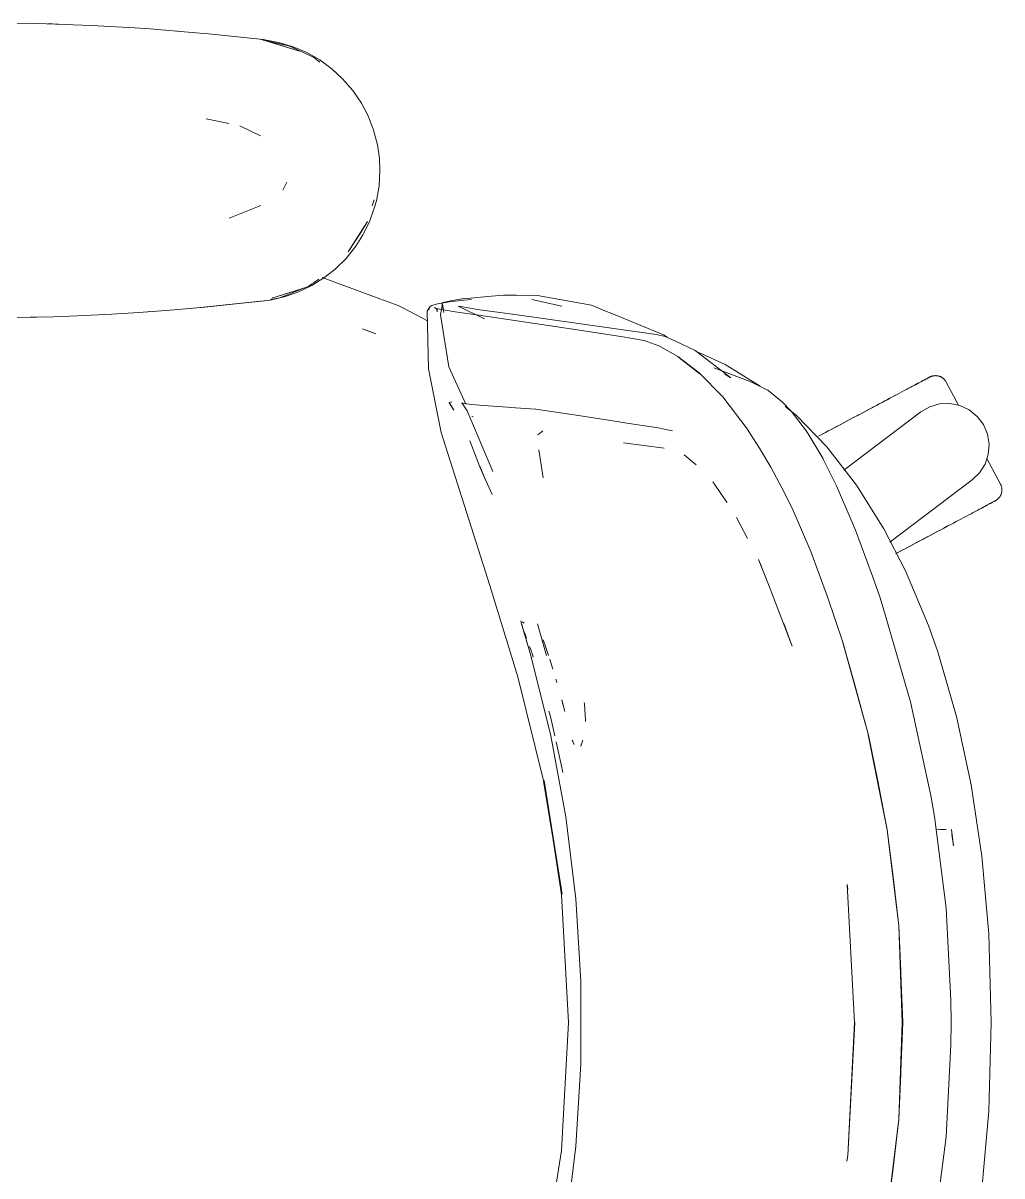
# Model space of a CAD drawing. Header units: millimetres. Extents: x 155920 to 295199, y -4084 to 97293.
# Drawn here: x 160329.4 to 160650.9, y 33373.2 to 33751.9 of the extents above; entities that cross this region are included whole.
import ezdxf

# ---------------------------------------------------------------- set-up
doc = ezdxf.new("R2010")
doc.units = ezdxf.units.MM
doc.header["$MEASUREMENT"] = 0
doc.layers.add('G-IMPT', color=8, linetype='CONTINUOUS', lineweight=9)
doc.layers.add('I-FURN', color=8, linetype='CONTINUOUS', lineweight=9)

msp = doc.modelspace()

# ---------------------------------------------------------------- linework, layer by layer
at = {"layer": 'G-IMPT'}
for p, q in [((160325.76, 33751.92), (160334.17, 33751.76)), ((160345.93, 33751.37), (160334.17, 33751.76)), ((160339.11, 33751.62), (160337.62, 33751.63)), ((160341.05, 33751.51), (160339.11, 33751.62)), ((160345.93, 33751.37), (160351.96, 33751.11)), ((160366.1, 33750.3), (160351.96, 33751.11)), ((160371.18, 33749.98), (160366.1, 33750.3)), ((160371.18, 33749.98), (160386.24, 33748.73)), ((160379.37, 33749.33), (160381.04, 33749.16)), ((160386.24, 33748.73), (160390.37, 33748.39)), ((160390.37, 33748.39), (160408.3, 33746.48)), ((160407.78, 33746.48), (160420.25, 33742.65)), ((160407.78, 33746.48), (160411.1, 33745.56)), ((160408.3, 33746.48), (160413.34, 33745.58)), ((160416.75, 33744.44), (160408.35, 33746.35)), ((160420.25, 33742.65), (160411.1, 33745.56)), ((160418.2, 33744.12), (160413.34, 33745.58)), ((160416.75, 33744.44), (160424.82, 33740.7)), ((160422.44, 33742.31), (160418.2, 33744.12)), ((160422.44, 33742.31), (160426.88, 33739.79)), ((160426.93, 33739.1), (160424.82, 33740.7)), ((160430.97, 33736.8), (160426.88, 33739.79)), ((160430.97, 33736.8), (160434.4, 33733.63)), ((160437.73, 33729.8), (160434.4, 33733.63)), ((160440.56, 33725.63), (160437.73, 33729.8)), ((160440.56, 33725.63), (160442.75, 33721.47)), ((160442.75, 33721.47), (160444.58, 33716.76)), ((160389.58, 33720.51), (160397.02, 33718.94)), ((160407.41, 33714.91), (160400.63, 33718.17)), ((160445.84, 33711.89), (160444.58, 33716.76)), ((160445.84, 33711.89), (160446.49, 33707.38)), ((160446.66, 33703.53), (160446.49, 33707.38)), ((160446.66, 33703.53), (160446.37, 33698.49)), ((160416.05, 33699.7), (160415.03, 33697.48)), ((160415.03, 33697.48), (160414.74, 33697.03)), ((160446.37, 33698.49), (160445.49, 33693.54)), ((160397.08, 33687.81), (160407.51, 33691.95)), ((160443.21, 33686.64), (160444.92, 33691.41)), ((160444.12, 33691.85), (160444.74, 33693.88)), ((160445.49, 33693.54), (160444.92, 33691.41)), ((160442.56, 33686.74), (160436.24, 33676.79)), ((160442.56, 33686.74), (160440.4, 33683.06)), ((160443.21, 33686.64), (160440.97, 33682.13)), ((160440.4, 33683.06), (160436.24, 33676.79)), ((160440.97, 33682.13), (160438.7, 33678.58)), ((160435.51, 33674.61), (160438.7, 33678.58)), ((160435.51, 33674.61), (160431.91, 33671.06)), ((160424.28, 33665.7), (160428.6, 33668.43)), ((160431.91, 33671.06), (160428.6, 33668.43)), ((160422.95, 33665.31), (160411.1, 33661.5)), ((160413.73, 33661.7), (160421.91, 33664.9)), ((160424.28, 33665.7), (160419.7, 33663.51)), ((160422.95, 33665.31), (160420.25, 33664.41)), ((160422.95, 33665.31), (160424.55, 33666.39)), ((160424.67, 33666.47), (160426.53, 33667.73)), ((160427.71, 33668.32), (160446.65, 33661.37)), ((160410.6, 33660.91), (160387.65, 33658.46)), ((160410.6, 33660.91), (160389.16, 33658.56)), ((160410.6, 33660.91), (160407.78, 33660.58)), ((160410.6, 33660.91), (160415.56, 33662.07)), ((160410.68, 33661.13), (160413.73, 33661.7)), ((160420.25, 33664.41), (160411.1, 33661.5)), ((160419.7, 33663.51), (160415.56, 33662.07)), ((160446.65, 33661.37), (160452.62, 33659.18)), ((160473.54, 33661.31), (160469.29, 33660.5)), ((160469.49, 33660.32), (160474.18, 33660.83)), ((160474.01, 33661.35), (160473.54, 33661.31)), ((160474.01, 33661.35), (160483.33, 33662.16)), ((160474.18, 33660.83), (160476.77, 33661.05)), ((160483.33, 33662.16), (160487.29, 33662.5)), ((160491.46, 33662.5), (160487.29, 33662.5)), ((160498.42, 33662.47), (160491.46, 33662.5)), ((160496.56, 33661.06), (160505.87, 33659.02)), ((160498.42, 33662.47), (160516.12, 33659.23)), ((160367.48, 33656.84), (160377.77, 33657.57)), ((160369.52, 33656.98), (160370.94, 33657.11)), ((160389.16, 33658.56), (160377.77, 33657.57)), ((160387.65, 33658.46), (160407.78, 33660.58)), ((160406.27, 33660.44), (160407.78, 33660.58)), ((160454.38, 33658.26), (160452.62, 33659.18)), ((160462.28, 33654.11), (160454.38, 33658.26)), ((160462.21, 33657.3), (160462.82, 33658.34)), ((160462.6, 33638.32), (160462.21, 33657.3)), ((160462.69, 33657.72), (160462.82, 33658.34)), ((160462.69, 33657.72), (160462.8, 33658.26)), ((160462.82, 33658.34), (160462.8, 33658.26)), ((160463.2, 33658.83), (160462.82, 33658.34)), ((160463.73, 33659.16), (160463.2, 33658.83)), ((160463.73, 33659.16), (160465.6, 33659.71)), ((160465.09, 33658.11), (160464.58, 33658.51)), ((160465.68, 33657.95), (160464.58, 33658.51)), ((160465.68, 33657.95), (160465.06, 33658.12)), ((160465.06, 33658.12), (160471.33, 33657.01)), ((160465.09, 33658.11), (160465.41, 33657.57)), ((160465.49, 33657.07), (160465.41, 33657.57)), ((160468.87, 33660.24), (160465.6, 33659.71)), ((160467.2, 33659.65), (160466.51, 33656.06)), ((160469.29, 33660.5), (160466.96, 33660.06)), ((160467.69, 33656.78), (160466.96, 33660.06)), ((160467.69, 33656.78), (160467.2, 33659.65)), ((160468.87, 33660.24), (160469.49, 33660.32)), ((160471.33, 33657.01), (160479.18, 33655.9)), ((160472.3, 33658.92), (160481.01, 33654.78)), ((160472.3, 33658.92), (160473.16, 33658.77)), ((160478.19, 33657.94), (160473.16, 33658.77)), ((160478.19, 33657.94), (160479.48, 33657.73)), ((160490.15, 33656.29), (160479.48, 33657.73)), ((160505.87, 33659.02), (160506.44, 33658.86)), ((160516.12, 33659.23), (160519.98, 33657.64)), ((160523.35, 33656.25), (160519.98, 33657.64)), ((160327.12, 33655.16), (160339.42, 33655.45)), ((160333.89, 33655.29), (160331.77, 33655.29)), ((160335.55, 33655.37), (160333.89, 33655.29)), ((160347.3, 33655.74), (160339.42, 33655.45)), ((160347.3, 33655.74), (160358.61, 33656.28)), ((160367.48, 33656.84), (160358.61, 33656.28)), ((160469.23, 33639.02), (160466.51, 33656.06)), ((160479.18, 33655.9), (160510.06, 33651.34)), ((160490.15, 33656.29), (160537.36, 33649.61)), ((160539.8, 33649.45), (160523.35, 33656.25)), ((160445.34, 33649.78), (160440.88, 33651.41)), ((160440.88, 33651.41), (160444.76, 33650.03)), ((160445.34, 33649.78), (160444.76, 33650.03)), ((160510.06, 33651.34), (160525.82, 33648.95)), ((160537.36, 33649.61), (160540.35, 33648.97)), ((160540.97, 33648.68), (160539.8, 33649.45)), ((160533.49, 33647.65), (160525.82, 33648.95)), ((160533.49, 33647.65), (160538.28, 33645.9)), ((160538.71, 33645.68), (160538.28, 33645.9)), ((160544.54, 33642.39), (160538.71, 33645.68)), ((160543.72, 33647.4), (160540.35, 33648.97)), ((160543.72, 33647.4), (160550.24, 33644.36)), ((160544.54, 33642.39), (160551.51, 33636.98)), ((160551.72, 33636.67), (160544.77, 33642.07)), ((160544.77, 33642.07), (160548.14, 33639.48)), ((160561.95, 33635.42), (160550.24, 33644.36)), ((160551.43, 33643.69), (160560.06, 33639.71)), ((160462.6, 33638.32), (160466.79, 33617.36)), ((160469.23, 33639.02), (160474.84, 33626.67)), ((160551.72, 33636.67), (160548.14, 33639.48)), ((160556.29, 33638.65), (160568.2, 33634.14)), ((160560.06, 33639.71), (160571.5, 33632.59)), ((160559.24, 33629.07), (160551.51, 33636.98)), ((160561.95, 33635.42), (160559.91, 33636.58)), ((160570.42, 33633.07), (160568.2, 33634.14)), ((160572.86, 33631.89), (160570.42, 33633.07)), ((160574, 33631.28), (160572.86, 33631.89)), ((160574, 33631.28), (160578.86, 33627.42)), ((160469.37, 33627.19), (160469.43, 33627.21)), ((160469.37, 33627.19), (160470.96, 33624.73)), ((160470.31, 33627.49), (160469.43, 33627.21)), ((160470.96, 33624.73), (160469.43, 33627.21)), ((160469.43, 33627.21), (160470.92, 33624.74)), ((160474.3, 33626.9), (160473.58, 33627.19)), ((160473.58, 33627.19), (160475.34, 33624.52)), ((160474.3, 33626.9), (160474.31, 33626.89)), ((160476.69, 33626.6), (160474.31, 33626.89)), ((160559.24, 33629.07), (160567.26, 33618.64)), ((160578.86, 33627.42), (160581.76, 33624.39)), ((160475.34, 33624.52), (160483.77, 33604.54)), ((160476.69, 33626.6), (160476.77, 33626.59)), ((160480.65, 33626.3), (160476.77, 33626.59)), ((160488.51, 33625.74), (160480.65, 33626.3)), ((160489.49, 33625.66), (160488.51, 33625.74)), ((160497.73, 33625.05), (160489.49, 33625.66)), ((160497.73, 33625.05), (160497.81, 33625.03)), ((160511.88, 33623), (160497.81, 33625.03)), ((160511.88, 33623), (160525.24, 33620.89)), ((160583.43, 33622.97), (160579.75, 33625.97)), ((160581.76, 33624.39), (160586.47, 33618.26)), ((160583.43, 33622.97), (160593.38, 33612.68)), ((160476.79, 33622.8), (160477.22, 33622.53)), ((160525.24, 33620.89), (160525.75, 33620.81)), ((160526.36, 33620.71), (160525.75, 33620.81)), ((160526.36, 33620.71), (160538.08, 33618.91)), ((160482.78, 33567.12), (160466.79, 33617.36)), ((160498.47, 33616.66), (160500.11, 33617.93)), ((160538.08, 33618.91), (160538.55, 33618.84)), ((160540.53, 33618.42), (160538.55, 33618.84)), ((160542.7, 33617.96), (160540.53, 33618.42)), ((160567.43, 33618.38), (160567.26, 33618.64)), ((160571.31, 33612.28), (160567.43, 33618.38)), ((160586.47, 33618.26), (160587.33, 33616.97)), ((160592.07, 33608.97), (160587.33, 33616.97)), ((160479.47, 33606.18), (160476.22, 33614.65)), ((160498.83, 33611.71), (160500.23, 33602.54)), ((160498.83, 33611.71), (160498.87, 33611.36)), ((160526.66, 33614.03), (160540.02, 33612.25)), ((160540.02, 33612.25), (160539.54, 33612.4)), ((160571.31, 33612.28), (160575.08, 33606.06)), ((160603.19, 33600.08), (160593.38, 33612.68)), ((160550.51, 33606.75), (160546.61, 33610.09)), ((160592.37, 33608.38), (160592.07, 33608.97)), ((160592.37, 33608.38), (160596.37, 33600.37)), ((160481.49, 33601.28), (160479.47, 33606.38)), ((160479.47, 33606.38), (160481.5, 33601.26)), ((160479.47, 33606.18), (160481.49, 33601.28)), ((160578.65, 33599.27), (160575.08, 33606.06)), ((160480.5, 33603.8), (160483.54, 33597.08)), ((160556.79, 33600.12), (160556.04, 33601.22)), ((160596.59, 33599.92), (160596.37, 33600.37)), ((160483.54, 33597.08), (160483.29, 33597.54)), ((160556.79, 33600.12), (160560.28, 33594.99)), ((160578.65, 33599.27), (160582.04, 33592.54)), ((160596.59, 33599.92), (160601.37, 33588.96)), ((160612.16, 33585.78), (160603.19, 33600.08)), ((160560.28, 33594.99), (160560.68, 33594.41)), ((160563.81, 33589.51), (160567.36, 33582.54)), ((160588.22, 33578.31), (160582.04, 33592.54)), ((160601.37, 33588.96), (160602.85, 33585.28)), ((160608.45, 33570.21), (160602.85, 33585.28)), ((160619.26, 33572.01), (160612.16, 33585.78)), ((160593.68, 33563.43), (160588.22, 33578.31)), ((160574.71, 33566.35), (160570.99, 33575.68)), ((160570.99, 33575.68), (160571.98, 33573.43)), ((160608.45, 33570.21), (160610.79, 33563.39)), ((160626.77, 33554.03), (160619.26, 33572.01)), ((160491.97, 33537.15), (160482.78, 33567.12)), ((160575.37, 33564.62), (160574.71, 33566.35)), ((160582.09, 33547.18), (160575.37, 33564.62)), ((160593.68, 33563.43), (160598.68, 33548.52)), ((160611.98, 33559.78), (160610.79, 33563.39)), ((160611.98, 33559.78), (160620.92, 33528.96)), ((160492.93, 33555.32), (160493.06, 33555.56)), ((160496.2, 33544.1), (160492.93, 33555.32)), ((160496.2, 33544.1), (160493.08, 33554.92)), ((160493.13, 33554.63), (160493.08, 33554.92)), ((160494.02, 33554.78), (160493.41, 33555.17)), ((160494.02, 33554.78), (160493.81, 33554.93)), ((160496.2, 33544.1), (160493.13, 33554.63)), ((160494.47, 33550.85), (160494.07, 33551.92)), ((160501.39, 33544.09), (160498.35, 33554.52)), ((160582.09, 33547.18), (160579.36, 33554.61)), ((160626.77, 33554.03), (160629.85, 33545.3)), ((160494.82, 33549.87), (160494.47, 33550.85)), ((160500.27, 33549.27), (160501.03, 33547.11)), ((160602.41, 33535.26), (160598.64, 33548.43)), ((160607.07, 33518.02), (160598.64, 33548.43)), ((160607.07, 33518.02), (160598.68, 33548.52)), ((160495.8, 33547.12), (160496.09, 33546.32)), ((160496.82, 33544.09), (160496.09, 33546.32)), ((160502.74, 33517.78), (160496.2, 33544.1)), ((160496.82, 33544.09), (160496.97, 33543.64)), ((160501.28, 33546.39), (160501.03, 33547.11)), ((160501.28, 33546.39), (160502.05, 33544.09)), ((160629.85, 33545.3), (160636.02, 33524.06)), ((160502.43, 33542.96), (160502.68, 33542.17)), ((160502.68, 33542.17), (160503.47, 33539.68)), ((160491.97, 33537.15), (160500.28, 33503.46)), ((160504.46, 33536.39), (160504.79, 33535.27)), ((160602.41, 33535.26), (160607.07, 33518.02)), ((160506.37, 33529.6), (160507.36, 33525.73)), ((160506.37, 33529.6), (160506.76, 33528.07)), ((160513.79, 33528.24), (160513.75, 33528.72)), ((160514.06, 33524.54), (160513.79, 33528.24)), ((160627.59, 33498.17), (160620.92, 33528.96)), ((160502.51, 33524.51), (160502.17, 33525.8)), ((160504.06, 33517.76), (160502.51, 33524.51)), ((160514.06, 33524.54), (160514.16, 33523.16)), ((160514.17, 33522.46), (160514.16, 33523.16)), ((160636.02, 33524.06), (160640.83, 33501.69)), ((160502.74, 33517.78), (160507.68, 33491.11)), ((160613.24, 33486.89), (160607.03, 33518.13)), ((160607.03, 33518.13), (160613.24, 33486.97)), ((160607.07, 33518.02), (160610.14, 33503)), ((160506.22, 33508.37), (160504.52, 33515.79)), ((160510.41, 33514.91), (160509.83, 33516.38)), ((160509.96, 33515.97), (160509.83, 33516.38)), ((160512.63, 33514.37), (160513.32, 33516.32)), ((160512.63, 33514.37), (160512.74, 33514.91)), ((160506.69, 33505.74), (160506.22, 33508.37)), ((160500.28, 33503.46), (160506.54, 33465.72)), ((160506.28, 33465.55), (160500.54, 33503.08)), ((160506.54, 33465.72), (160500.54, 33503.08)), ((160613.24, 33486.89), (160610.14, 33503)), ((160628.78, 33491.25), (160627.59, 33498.17)), ((160644.33, 33478.27), (160640.83, 33501.69)), ((160507.68, 33491.11), (160510.97, 33464.19)), ((160632.59, 33461.08), (160628.78, 33491.25)), ((160617.06, 33455.38), (160613.24, 33486.97)), ((160615.19, 33471.41), (160613.24, 33486.89)), ((160617.03, 33455.34), (160613.24, 33486.89)), ((160629.33, 33486.89), (160630.57, 33486.93)), ((160632.66, 33487.01), (160630.57, 33486.93)), ((160632.66, 33487.01), (160632.55, 33487.01)), ((160634.42, 33486.98), (160635.07, 33481.56)), ((160634.51, 33485.33), (160635.07, 33481.56)), ((160646.59, 33452.7), (160644.33, 33478.27)), ((160615.19, 33471.41), (160617.03, 33455.34)), ((160600.02, 33468.84), (160600.07, 33468.59)), ((160602.57, 33423.56), (160600.07, 33468.9)), ((160600.07, 33468.9), (160600.3, 33467.29)), ((160600.3, 33467.29), (160600.07, 33468.59)), ((160506.28, 33465.55), (160508.63, 33423.56)), ((160512.63, 33437.12), (160510.97, 33464.19)), ((160634.2, 33430.87), (160632.59, 33461.08)), ((160617.03, 33455.34), (160617.7, 33440.44)), ((160617.03, 33455.34), (160618.17, 33423.56)), ((160618.4, 33423.56), (160617.06, 33455.38)), ((160647.44, 33423.56), (160646.59, 33452.7)), ((160617.7, 33440.44), (160618.17, 33423.56)), ((160512.63, 33410), (160512.63, 33437.12)), ((160634.2, 33430.87), (160634.3, 33423.56)), ((160506.28, 33381.57), (160508.63, 33423.56)), ((160602.63, 33423.56), (160600.3, 33379.83)), ((160602.57, 33423.56), (160600.3, 33379.83)), ((160617.03, 33391.78), (160618.17, 33423.56)), ((160617.06, 33391.74), (160618.4, 33423.56)), ((160617.7, 33406.68), (160618.17, 33423.56)), ((160634.2, 33416.25), (160634.3, 33423.56)), ((160646.59, 33394.42), (160647.44, 33423.56)), ((160634.2, 33416.25), (160632.59, 33386.05)), ((160512.63, 33410), (160510.97, 33382.93)), ((160617.7, 33406.68), (160617.03, 33391.78)), ((160644.33, 33368.85), (160646.59, 33394.42)), ((160617.03, 33391.78), (160613.24, 33360.23)), ((160617.06, 33391.74), (160613.24, 33360.15)), ((160617.03, 33391.78), (160615.19, 33375.71)), ((160632.59, 33386.05), (160628.78, 33355.88)), ((160500.28, 33343.66), (160506.28, 33381.57)), ((160507.68, 33356.01), (160510.97, 33382.93)), ((160600.02, 33378.28), (160600.07, 33378.53)), ((160600.3, 33379.83), (160600.04, 33378.06)), ((160600.3, 33379.83), (160600.07, 33378.53)), ((160613.24, 33360.23), (160615.19, 33375.71))]:
    msp.add_line(p, q, dxfattribs=at)
at = {"layer": 'I-FURN'}
for p, q in [((160624.82, 33634.33), (160624.37, 33634.1)), ((160624.58, 33634.21), (160625.01, 33634.44)), ((160625.23, 33634.55), (160624.82, 33634.33)), ((160625.01, 33634.44), (160625.4, 33634.65)), ((160625.6, 33634.75), (160625.23, 33634.55)), ((160625.4, 33634.65), (160625.76, 33634.83)), ((160625.93, 33634.93), (160625.6, 33634.75)), ((160625.76, 33634.83), (160626.08, 33635)), ((160626.23, 33635.09), (160625.93, 33634.93)), ((160626.08, 33635), (160626.35, 33635.15)), ((160626.49, 33635.22), (160626.23, 33635.09)), ((160626.35, 33635.15), (160626.6, 33635.28)), ((160626.71, 33635.34), (160626.49, 33635.22)), ((160626.6, 33635.28), (160626.8, 33635.39)), ((160626.89, 33635.44), (160626.71, 33635.34)), ((160626.8, 33635.39), (160626.96, 33635.47)), ((160627.03, 33635.51), (160626.89, 33635.44)), ((160626.96, 33635.47), (160627.08, 33635.54)), ((160627.13, 33635.56), (160627.03, 33635.51)), ((160627.08, 33635.54), (160627.16, 33635.58)), ((160627.19, 33635.6), (160627.13, 33635.56)), ((160627.16, 33635.58), (160627.2, 33635.6)), ((160627.21, 33635.61), (160627.19, 33635.6)), ((160627.2, 33635.6), (160627.21, 33635.61)), ((160627.21, 33635.61), (160627.35, 33635.68)), ((160627.35, 33635.68), (160627.5, 33635.75)), ((160627.5, 33635.75), (160627.65, 33635.81)), ((160627.65, 33635.81), (160627.8, 33635.86)), ((160627.8, 33635.86), (160627.95, 33635.91)), ((160627.95, 33635.91), (160628.11, 33635.95)), ((160628.11, 33635.95), (160628.27, 33635.99)), ((160628.27, 33635.99), (160628.43, 33636.02)), ((160628.43, 33636.02), (160628.58, 33636.04)), ((160628.58, 33636.04), (160628.75, 33636.06)), ((160628.75, 33636.06), (160628.91, 33636.07)), ((160628.91, 33636.07), (160629.07, 33636.08)), ((160629.07, 33636.08), (160629.23, 33636.08)), ((160629.23, 33636.08), (160629.39, 33636.07)), ((160629.39, 33636.07), (160629.55, 33636.05)), ((160629.55, 33636.05), (160629.71, 33636.03)), ((160629.71, 33636.03), (160629.87, 33636)), ((160629.87, 33636), (160630.03, 33635.97)), ((160630.03, 33635.97), (160630.18, 33635.93)), ((160630.18, 33635.93), (160630.34, 33635.88)), ((160630.34, 33635.88), (160630.49, 33635.83)), ((160630.49, 33635.83), (160630.64, 33635.77)), ((160630.64, 33635.77), (160630.79, 33635.71)), ((160630.79, 33635.71), (160630.93, 33635.64)), ((160630.93, 33635.64), (160631.07, 33635.56)), ((160631.07, 33635.56), (160631.21, 33635.48)), ((160631.21, 33635.48), (160631.35, 33635.39)), ((160631.35, 33635.39), (160631.48, 33635.3)), ((160631.48, 33635.3), (160631.61, 33635.2)), ((160631.61, 33635.2), (160631.73, 33635.1)), ((160631.73, 33635.1), (160631.85, 33634.99)), ((160631.85, 33634.99), (160631.97, 33634.88)), ((160631.97, 33634.88), (160632.08, 33634.76)), ((160632.08, 33634.76), (160632.19, 33634.64)), ((160632.19, 33634.64), (160632.29, 33634.52)), ((160632.29, 33634.52), (160632.38, 33634.39)), ((160632.38, 33634.39), (160632.47, 33634.25)), ((160618.09, 33630.76), (160617.3, 33630.34)), ((160618.85, 33631.16), (160618.09, 33630.76)), ((160619.59, 33631.55), (160618.85, 33631.16)), ((160620.29, 33631.93), (160619.59, 33631.55)), ((160620.97, 33632.29), (160620.29, 33631.93)), ((160621.62, 33632.63), (160620.97, 33632.29)), ((160622.24, 33632.96), (160621.62, 33632.63)), ((160622.82, 33633.27), (160622.24, 33632.96)), ((160622.51, 33633.11), (160623.08, 33633.41)), ((160623.37, 33633.56), (160622.82, 33633.27)), ((160623.08, 33633.41), (160623.61, 33633.69)), ((160623.89, 33633.84), (160623.37, 33633.56)), ((160623.61, 33633.69), (160624.11, 33633.96)), ((160624.37, 33634.1), (160623.89, 33633.84)), ((160624.11, 33633.96), (160624.58, 33634.21)), ((160632.47, 33634.25), (160632.56, 33634.12)), ((160632.56, 33634.12), (160632.64, 33633.98)), ((160632.64, 33633.98), (160632.66, 33633.94)), ((160636.69, 33626.36), (160632.66, 33633.94)), ((160609.72, 33626.31), (160610.67, 33626.81)), ((160611.18, 33627.08), (160610.24, 33626.58)), ((160610.67, 33626.81), (160611.61, 33627.31)), ((160612.11, 33627.58), (160611.18, 33627.08)), ((160611.61, 33627.31), (160612.53, 33627.8)), ((160613.02, 33628.06), (160612.11, 33627.58)), ((160612.53, 33627.8), (160613.44, 33628.28)), ((160613.92, 33628.54), (160613.02, 33628.06)), ((160613.44, 33628.28), (160614.33, 33628.76)), ((160614.8, 33629.01), (160613.92, 33628.54)), ((160614.33, 33628.76), (160615.19, 33629.22)), ((160615.65, 33629.46), (160614.8, 33629.01)), ((160615.19, 33629.22), (160616.04, 33629.67)), ((160616.49, 33629.91), (160615.65, 33629.46)), ((160617.3, 33630.34), (160616.49, 33629.91)), ((160627.23, 33625.85), (160630.47, 33626.79)), ((160630.47, 33626.79), (160633.84, 33626.93)), ((160633.84, 33626.93), (160637.15, 33626.26)), ((160599, 33605.08), (160624.32, 33624.16)), ((160603.35, 33622.92), (160602.34, 33622.39)), ((160602.81, 33622.63), (160603.81, 33623.16)), ((160604.35, 33623.45), (160603.35, 33622.92)), ((160603.81, 33623.16), (160604.81, 33623.7)), ((160605.35, 33623.98), (160604.35, 33623.45)), ((160604.81, 33623.7), (160605.81, 33624.23)), ((160606.35, 33624.51), (160605.35, 33623.98)), ((160605.81, 33624.23), (160606.8, 33624.75)), ((160607.33, 33625.04), (160606.35, 33624.51)), ((160606.8, 33624.75), (160607.78, 33625.28)), ((160608.31, 33625.56), (160607.33, 33625.04)), ((160607.78, 33625.28), (160608.76, 33625.8)), ((160609.28, 33626.07), (160608.31, 33625.56)), ((160608.76, 33625.8), (160609.72, 33626.31)), ((160610.24, 33626.58), (160609.28, 33626.07)), ((160624.32, 33624.16), (160627.23, 33625.85)), ((160637.15, 33626.26), (160640.2, 33624.82)), ((160640.2, 33624.82), (160642.82, 33622.69)), ((160596.36, 33619.2), (160595.39, 33618.69)), ((160595.83, 33618.92), (160596.81, 33619.44)), ((160597.35, 33619.73), (160596.36, 33619.2)), ((160596.81, 33619.44), (160597.8, 33619.97)), ((160598.34, 33620.25), (160597.35, 33619.73)), ((160597.8, 33619.97), (160598.79, 33620.5)), ((160599.33, 33620.78), (160598.34, 33620.25)), ((160598.79, 33620.5), (160599.79, 33621.03)), ((160600.33, 33621.32), (160599.33, 33620.78)), ((160599.79, 33621.03), (160600.8, 33621.56)), ((160601.34, 33621.85), (160600.33, 33621.32)), ((160600.8, 33621.56), (160601.8, 33622.1)), ((160602.34, 33622.39), (160601.34, 33621.85)), ((160601.8, 33622.1), (160602.81, 33622.63)), ((160642.82, 33622.69), (160644.85, 33620)), ((160644.85, 33620), (160646.17, 33616.9)), ((160591.61, 33616.68), (160590.71, 33616.2)), ((160591.12, 33616.42), (160592.03, 33616.9)), ((160592.53, 33617.17), (160591.61, 33616.68)), ((160592.03, 33616.9), (160592.96, 33617.4)), ((160593.47, 33617.67), (160592.53, 33617.17)), ((160592.96, 33617.4), (160593.91, 33617.9)), ((160594.42, 33618.17), (160593.47, 33617.67)), ((160593.91, 33617.9), (160594.87, 33618.41)), ((160595.39, 33618.69), (160594.42, 33618.17)), ((160594.87, 33618.41), (160595.83, 33618.92)), ((160646.17, 33616.9), (160646.72, 33613.57)), ((160646.72, 33613.57), (160646.45, 33610.21)), ((160646.45, 33610.21), (160645.39, 33607)), ((160650.47, 33600.44), (160646, 33608.85)), ((160643.59, 33604.15), (160641.16, 33601.81)), ((160645.39, 33607), (160643.59, 33604.15)), ((160641.16, 33601.81), (160614.09, 33581.42)), ((160650.47, 33600.44), (160650.55, 33600.3)), ((160650.55, 33600.3), (160650.61, 33600.15)), ((160650.35, 33596.44), (160650.26, 33596.3)), ((160650.43, 33596.58), (160650.35, 33596.44)), ((160650.5, 33596.72), (160650.43, 33596.58)), ((160650.57, 33596.86), (160650.5, 33596.72)), ((160650.64, 33597.01), (160650.57, 33596.86)), ((160650.61, 33600.15), (160650.67, 33600)), ((160650.7, 33597.16), (160650.64, 33597.01)), ((160650.67, 33600), (160650.73, 33599.85)), ((160650.75, 33597.31), (160650.7, 33597.16)), ((160650.73, 33599.85), (160650.78, 33599.7)), ((160650.8, 33597.47), (160650.75, 33597.31)), ((160650.78, 33599.7), (160650.82, 33599.54)), ((160650.84, 33597.63), (160650.8, 33597.47)), ((160650.82, 33599.54), (160650.86, 33599.38)), ((160650.87, 33597.78), (160650.84, 33597.63)), ((160650.86, 33599.38), (160650.89, 33599.23)), ((160650.9, 33597.94), (160650.87, 33597.78)), ((160650.89, 33599.23), (160650.91, 33599.07)), ((160650.92, 33598.1), (160650.9, 33597.94)), ((160650.91, 33599.07), (160650.93, 33598.91)), ((160650.93, 33598.26), (160650.92, 33598.1)), ((160650.93, 33598.91), (160650.94, 33598.75)), ((160650.94, 33598.42), (160650.93, 33598.26)), ((160650.94, 33598.75), (160650.94, 33598.58)), ((160650.94, 33598.58), (160650.94, 33598.42)), ((160644.42, 33592.66), (160643.83, 33592.35)), ((160644.1, 33592.49), (160644.67, 33592.79)), ((160644.97, 33592.95), (160644.42, 33592.66)), ((160644.67, 33592.79), (160645.21, 33593.08)), ((160645.48, 33593.22), (160644.97, 33592.95)), ((160645.21, 33593.08), (160645.71, 33593.34)), ((160645.97, 33593.48), (160645.48, 33593.22)), ((160645.71, 33593.34), (160646.18, 33593.59)), ((160646.41, 33593.72), (160645.97, 33593.48)), ((160646.18, 33593.59), (160646.6, 33593.82)), ((160646.82, 33593.94), (160646.41, 33593.72)), ((160646.6, 33593.82), (160647, 33594.03)), ((160647.19, 33594.13), (160646.82, 33593.94)), ((160647, 33594.03), (160647.35, 33594.22)), ((160647.53, 33594.31), (160647.19, 33594.13)), ((160647.35, 33594.22), (160647.67, 33594.39)), ((160647.83, 33594.47), (160647.53, 33594.31)), ((160647.67, 33594.39), (160647.95, 33594.54)), ((160648.09, 33594.61), (160647.83, 33594.47)), ((160647.95, 33594.54), (160648.19, 33594.66)), ((160648.3, 33594.72), (160648.09, 33594.61)), ((160648.19, 33594.66), (160648.39, 33594.77)), ((160648.48, 33594.82), (160648.3, 33594.72)), ((160648.39, 33594.77), (160648.55, 33594.86)), ((160648.63, 33594.89), (160648.48, 33594.82)), ((160648.55, 33594.86), (160648.68, 33594.92)), ((160648.73, 33594.95), (160648.63, 33594.89)), ((160648.68, 33594.92), (160648.76, 33594.97)), ((160648.79, 33594.98), (160648.73, 33594.95)), ((160648.76, 33594.97), (160648.8, 33594.99)), ((160648.81, 33594.99), (160648.79, 33594.98)), ((160648.8, 33594.99), (160648.81, 33594.99)), ((160648.84, 33595.01), (160648.81, 33594.99)), ((160648.98, 33595.09), (160648.84, 33595.01)), ((160649.12, 33595.18), (160648.98, 33595.09)), ((160649.25, 33595.27), (160649.12, 33595.18)), ((160649.38, 33595.36), (160649.25, 33595.27)), ((160649.51, 33595.47), (160649.38, 33595.36)), ((160649.63, 33595.57), (160649.51, 33595.47)), ((160649.75, 33595.68), (160649.63, 33595.57)), ((160649.86, 33595.8), (160649.75, 33595.68)), ((160649.97, 33595.92), (160649.86, 33595.8)), ((160650.07, 33596.04), (160649.97, 33595.92)), ((160650.17, 33596.17), (160650.07, 33596.04)), ((160650.26, 33596.3), (160650.17, 33596.17)), ((160636.79, 33588.6), (160637.64, 33589.05)), ((160637.64, 33589.05), (160638.46, 33589.49)), ((160638.46, 33589.49), (160639.26, 33589.92)), ((160639.26, 33589.92), (160640.04, 33590.33)), ((160640.04, 33590.33), (160640.79, 33590.73)), ((160640.79, 33590.73), (160641.51, 33591.11)), ((160641.51, 33591.11), (160642.2, 33591.48)), ((160642.2, 33591.48), (160642.87, 33591.83)), ((160642.87, 33591.83), (160643.5, 33592.17)), ((160643.5, 33592.17), (160644.1, 33592.49)), ((160629.38, 33584.66), (160630.35, 33585.18)), ((160630.88, 33585.46), (160629.91, 33584.94)), ((160630.35, 33585.18), (160631.32, 33585.69)), ((160631.83, 33585.97), (160630.88, 33585.46)), ((160631.32, 33585.69), (160632.27, 33586.2)), ((160632.78, 33586.47), (160631.83, 33585.97)), ((160632.27, 33586.2), (160633.21, 33586.7)), ((160633.71, 33586.96), (160632.78, 33586.47)), ((160633.21, 33586.7), (160634.13, 33587.19)), ((160634.62, 33587.45), (160633.71, 33586.96)), ((160634.13, 33587.19), (160635.03, 33587.67)), ((160635.03, 33587.67), (160635.92, 33588.14)), ((160635.92, 33588.14), (160636.79, 33588.6)), ((160622.39, 33580.95), (160623.4, 33581.48)), ((160623.94, 33581.77), (160622.93, 33581.23)), ((160623.4, 33581.48), (160624.4, 33582.02)), ((160624.94, 33582.3), (160623.94, 33581.77)), ((160624.4, 33582.02), (160625.41, 33582.55)), ((160625.95, 33582.84), (160624.94, 33582.3)), ((160625.41, 33582.55), (160626.41, 33583.08)), ((160626.95, 33583.37), (160625.95, 33582.84)), ((160626.41, 33583.08), (160627.41, 33583.61)), ((160627.94, 33583.9), (160626.95, 33583.37)), ((160627.41, 33583.61), (160628.4, 33584.14)), ((160628.93, 33584.42), (160627.94, 33583.9)), ((160628.4, 33584.14), (160629.38, 33584.66)), ((160629.91, 33584.94), (160628.93, 33584.42)), ((160616.98, 33578.07), (160616.02, 33577.56)), ((160616.46, 33577.79), (160617.43, 33578.31)), ((160617.96, 33578.59), (160616.98, 33578.07)), ((160617.43, 33578.31), (160618.41, 33578.83)), ((160618.94, 33579.11), (160617.96, 33578.59)), ((160618.41, 33578.83), (160619.4, 33579.35)), ((160619.93, 33579.64), (160618.94, 33579.11)), ((160619.4, 33579.35), (160620.39, 33579.88)), ((160620.93, 33580.17), (160619.93, 33579.64)), ((160620.39, 33579.88), (160621.39, 33580.41)), ((160621.93, 33580.7), (160620.93, 33580.17)), ((160621.39, 33580.41), (160622.39, 33580.95)), ((160622.93, 33581.23), (160621.93, 33580.7))]:
    msp.add_line(p, q, dxfattribs=at)

doc.saveas('drawing.dxf')
